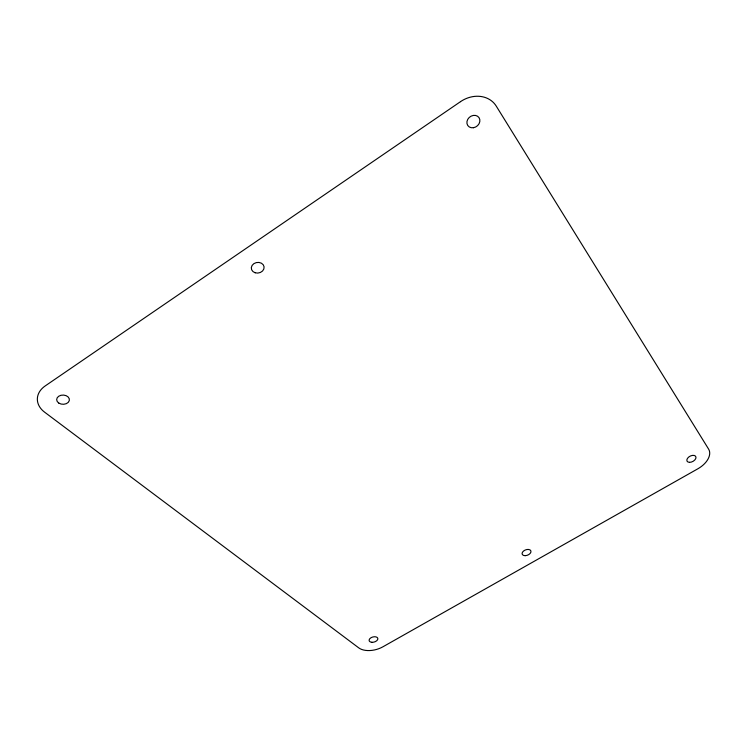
<?xml version="1.0" encoding="UTF-8"?>
<svg xmlns="http://www.w3.org/2000/svg" width="747" height="747" viewBox="0 0 747 747"><rect width="100%" height="100%" fill="white"/><g stroke="black" fill="none" stroke-linecap="round" stroke-linejoin="round"><path stroke-width="1.12" d="M460.507 101.657L45.222 385.919A25.529 18.479 1.1 0 0 44.615 412.176L358.765 647.882A17.975 10.495 -15.1 0 0 382.903 646.809L697.847 468.799A19.721 11.961 -27.7 0 0 708.604 449.087L496.251 106.111A27.48 23.344 -37.4 0 0 460.507 101.657M473.421 127.728A6.872 5.836 -37.4 0 0 479.014 117.634A6.872 5.836 -37.4 0 0 467.743 119.361A6.872 5.836 -37.4 0 0 473.421 127.728M255.185 272.776A6.434 5.322 -9 0 0 264.074 266.8A6.434 5.322 -9 0 0 253.877 263.644A6.434 5.322 -9 0 0 255.185 272.776M525.15 555.665A4.65 2.829 -21 0 0 530.893 550.931A4.65 2.829 -21 0 0 523.544 551.034A4.65 2.829 -21 0 0 525.15 555.665M689.518 462.346A4.93 2.988 -27.7 0 0 695.971 457.155A4.93 2.988 -27.7 0 0 688.743 457.033A4.93 2.988 -27.7 0 0 689.518 462.346M371.885 642.299A4.491 2.624 -15.1 0 0 377.814 638.358A4.491 2.624 -15.1 0 0 370.717 637.91A4.491 2.624 -15.1 0 0 371.885 642.299M58.808 403.091A6.378 4.622 1.1 0 0 69.284 400.653A6.378 4.622 1.1 0 0 61.011 395.275A6.378 4.622 1.1 0 0 58.808 403.091"/></g></svg>
